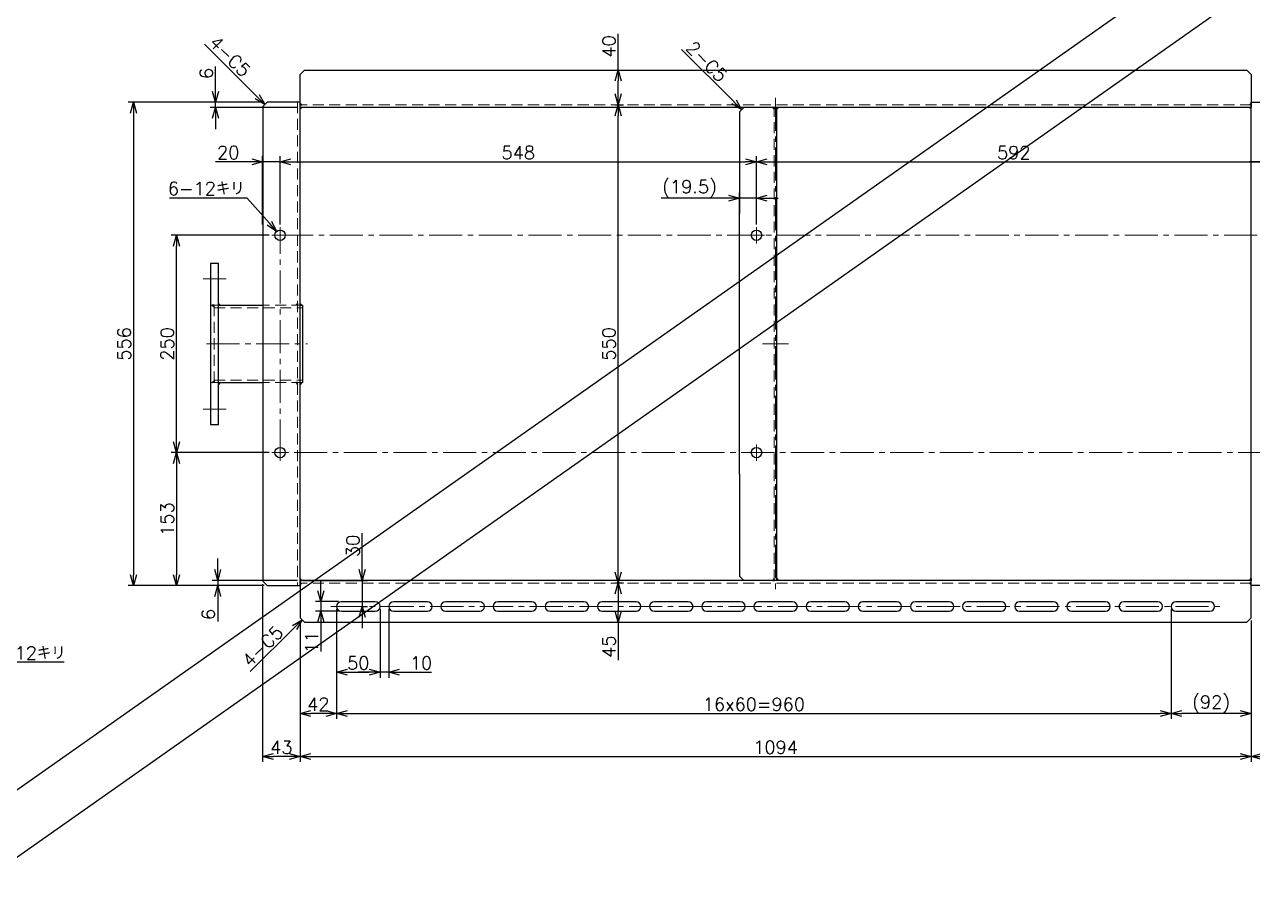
# Model space of a CAD drawing. Header units: millimetres. Extents: x 0 to 8669, y -24 to 3134.
# Drawn here: x 2199 to 3611, y 1444 to 2422 of the extents above; entities that cross this region are included whole.
import ezdxf
from ezdxf import colors
from ezdxf.entities.mleader import LeaderData, LeaderLine
from ezdxf.enums import TextEntityAlignment as Align
from ezdxf.math import Vec2, Vec3

# ---------------------------------------------------------------- set-up
doc = ezdxf.new("R2010")
doc.units = ezdxf.units.MM
doc.header["$LTSCALE"] = 2
doc.header["$PDMODE"] = 99
doc.header["$PDSIZE"] = 1
doc.linetypes.add('CENTER2', pattern=[28.575, 19.05, -3.175, 3.175, -3.175])
doc.linetypes.add('HIDDEN', pattern=[9.525, 6.35, -3.175])
for name, color, linetype, lineweight in [('04_HIDDEN', 2, 'HIDDEN', 13), ('05_CENTER', 4, 'CENTER2', 13), ('08_DIM', 3, 'Continuous', 13)]:
    doc.layers.add(name, color=color, linetype=linetype, lineweight=lineweight)
doc.styles.add('KSS_TXT', font='txt.shx', dxfattribs={"bigfont": 'extfont2.shx'})
doc.styles.get("Standard").update_dxf_attribs({"font": 'txt.shx', "bigfont": 'extfont2.shx'})
doc.dimstyles.new('KSS_DIM', dxfattribs={"dimscale": 5, "dimtxt": 3, "dimasz": 2.5, "dimexe": 1.25, "dimexo": 0.625, "dimtad": 1, "dimdsep": 46, "dimtxsty": 'KSS_TXT', "dimblk": 'OPEN30', "dimcen": 0, "dimazin": 2, "dimtfac": 0.75, "dimtmove": 0, "dimatfit": 3, "dimldrblk": 'OPEN30', "dimfxl": 1.25, "dimtolj": 1, "dimarcsym": 0})
doc.dimstyles.new('KSS_DIM$3', dxfattribs={"dimscale": 5, "dimtxt": 3, "dimasz": 2.5, "dimexe": 1.25, "dimexo": 0.625, "dimtad": 1, "dimtih": 1, "dimtoh": 1, "dimdsep": 46, "dimtxsty": 'KSS_TXT', "dimblk": 'OPEN30', "dimcen": 0, "dimazin": 2, "dimtfac": 0.75, "dimtofl": 0, "dimtmove": 0, "dimatfit": 3, "dimldrblk": 'OPEN30', "dimfxl": 1.25, "dimtolj": 1, "dimarcsym": 0})

# ---------------------------------------------------------------- blocks, each defined once
blk = doc.blocks.new('_Open30')
at = {"color": 0, "linetype": 'ByBlock', "lineweight": -2}
for p, q in [((-1, 0.27), (0, 0)), ((0, 0), (-1, -0.27)), ((0, 0), (-1, 0))]:
    blk.add_line(p, q, dxfattribs=at)
blk = doc.blocks.new('*D146')
at = {"layer": '08_DIM', "color": 0, "lineweight": -2, "transparency": 16777216}
for p, q in [((3040.8, 2192.1), (3040.8, 2270.5)), ((3053.3, 2264.2), (3620.3, 2264.2)), ((3632.8, 2192.1), (3632.8, 2270.5))]:
    blk.add_line(p, q, dxfattribs=at)
at = {"layer": 'Defpoints', "color": 0, "transparency": 16777216}
for p in [(3632.8, 2264.2), (3040.8, 2189), (3632.8, 2189)]:
    blk.add_point(p, dxfattribs=at)
at = {"layer": '08_DIM', "color": 0, "lineweight": -2, "transparency": 16777216, "xscale": 12.5, "yscale": 12.5, "zscale": 12.5, "rotation": 180}
blk.add_blockref('_Open30', (3040.8, 2264.2), dxfattribs=at)
at = {"layer": '08_DIM', "color": 0, "lineweight": -2, "transparency": 16777216, "xscale": 12.5, "yscale": 12.5, "zscale": 12.5}
blk.add_blockref('_Open30', (3632.8, 2264.2), dxfattribs=at)
at = {"layer": '08_DIM', "color": 0, "transparency": 16777216, "insert": (3336.8, 2274.8), "char_height": 15, "attachment_point": 5, "style": 'KSS_TXT'}
blk.add_mtext('\\A1;592', dxfattribs=at)
blk = doc.blocks.new('*D147')
at = {"layer": '08_DIM', "color": 0, "lineweight": -2, "transparency": 16777216}
for p, q in [((2492.8, 2192.1), (2492.8, 2270.5)), ((2505.3, 2264.2), (3028.3, 2264.2)), ((3040.8, 2192.1), (3040.8, 2270.5))]:
    blk.add_line(p, q, dxfattribs=at)
at = {"layer": 'Defpoints', "color": 0, "transparency": 16777216}
for p in [(3040.8, 2264.2), (2492.8, 2189), (3040.8, 2189)]:
    blk.add_point(p, dxfattribs=at)
at = {"layer": '08_DIM', "color": 0, "lineweight": -2, "transparency": 16777216, "xscale": 12.5, "yscale": 12.5, "zscale": 12.5, "rotation": 180}
blk.add_blockref('_Open30', (2492.8, 2264.2), dxfattribs=at)
at = {"layer": '08_DIM', "color": 0, "lineweight": -2, "transparency": 16777216, "xscale": 12.5, "yscale": 12.5, "zscale": 12.5}
blk.add_blockref('_Open30', (3040.8, 2264.2), dxfattribs=at)
at = {"layer": '08_DIM', "color": 0, "transparency": 16777216, "insert": (2766.8, 2274.8), "char_height": 15, "attachment_point": 5, "style": 'KSS_TXT'}
blk.add_mtext('\\A1;548', dxfattribs=at)
blk = doc.blocks.new('*D148')
at = {"layer": '08_DIM', "color": 0, "lineweight": -2, "transparency": 16777216}
for p, q in [((2480.4, 2179.7), (2367.4, 2179.7)), ((2373.6, 1942.2), (2373.6, 2167.2)), ((2480.4, 1929.7), (2367.4, 1929.7))]:
    blk.add_line(p, q, dxfattribs=at)
at = {"layer": 'Defpoints', "color": 0, "transparency": 16777216}
for p in [(2373.6, 2179.7), (2483.5, 2179.7), (2483.5, 1929.7)]:
    blk.add_point(p, dxfattribs=at)
at = {"layer": '08_DIM', "color": 0, "lineweight": -2, "transparency": 16777216, "xscale": 12.5, "yscale": 12.5, "zscale": 12.5}
for p, rotation in [((2373.6, 2179.7), 90), ((2373.6, 1929.7), 270)]:
    blk.add_blockref('_Open30', p, dxfattribs=dict(at, rotation=rotation))
at = {"layer": '08_DIM', "color": 0, "transparency": 16777216, "insert": (2363, 2054.7), "char_height": 15, "attachment_point": 5, "rotation": 90, "style": 'KSS_TXT'}
blk.add_mtext('\\A1;250', dxfattribs=at)
blk = doc.blocks.new('*D160')
at = {"layer": '08_DIM', "color": 0, "lineweight": -2, "transparency": 16777216}
for p, q in [((3008.8, 2222.4), (2931.2, 2222.4)), ((3021.3, 2192.1), (3021.3, 2228.6)), ((3040.8, 2222.4), (3021.3, 2222.4)), ((3040.8, 2192.1), (3040.8, 2228.6)), ((3053.3, 2222.4), (3065.8, 2222.4))]:
    blk.add_line(p, q, dxfattribs=at)
at = {"layer": 'Defpoints', "color": 0, "transparency": 16777216}
for p in [(3021.3, 2222.4), (3021.3, 2189), (3040.8, 2189)]:
    blk.add_point(p, dxfattribs=at)
at = {"layer": '08_DIM', "color": 0, "lineweight": -2, "transparency": 16777216, "xscale": 12.5, "yscale": 12.5, "zscale": 12.5}
blk.add_blockref('_Open30', (3021.3, 2222.4), dxfattribs=at)
at = {"layer": '08_DIM', "color": 0, "lineweight": -2, "transparency": 16777216, "xscale": 12.5, "yscale": 12.5, "zscale": 12.5, "rotation": 180}
blk.add_blockref('_Open30', (3040.8, 2222.4), dxfattribs=at)
at = {"layer": '08_DIM', "color": 0, "transparency": 16777216, "insert": (2963.8, 2233), "char_height": 15, "attachment_point": 5, "style": 'KSS_TXT'}
blk.add_mtext('\\A1;(19.5)', dxfattribs=at)
blk = doc.blocks.new('*D161')
at = {"layer": '08_DIM', "color": 0, "lineweight": -2, "transparency": 16777216}
for p, q in [((2460.3, 2264.2), (2418.5, 2264.2)), ((2472.8, 2192.1), (2472.8, 2270.5)), ((2492.8, 2264.2), (2472.8, 2264.2)), ((2492.8, 2192.1), (2492.8, 2270.5)), ((2505.3, 2264.2), (2517.8, 2264.2))]:
    blk.add_line(p, q, dxfattribs=at)
at = {"layer": 'Defpoints', "color": 0, "transparency": 16777216}
for p in [(2472.8, 2264.2), (2472.8, 2189), (2492.8, 2189)]:
    blk.add_point(p, dxfattribs=at)
at = {"layer": '08_DIM', "color": 0, "lineweight": -2, "transparency": 16777216, "xscale": 12.5, "yscale": 12.5, "zscale": 12.5}
blk.add_blockref('_Open30', (2472.8, 2264.2), dxfattribs=at)
at = {"layer": '08_DIM', "color": 0, "lineweight": -2, "transparency": 16777216, "xscale": 12.5, "yscale": 12.5, "zscale": 12.5, "rotation": 180}
blk.add_blockref('_Open30', (2492.8, 2264.2), dxfattribs=at)
at = {"layer": '08_DIM', "color": 0, "transparency": 16777216, "insert": (2433.2, 2274.8), "char_height": 15, "attachment_point": 5, "style": 'KSS_TXT'}
blk.add_mtext('\\A1;20', dxfattribs=at)
blk = doc.blocks.new('*D162')
at = {"layer": '08_DIM', "color": 0, "lineweight": -2, "transparency": 16777216}
for p, q in [((3620.3, 2264.2), (3607.8, 2264.2)), ((3632.8, 2192.1), (3632.8, 2270.5)), ((3632.8, 2264.2), (3652.8, 2264.2)), ((3652.8, 2192.1), (3652.8, 2270.5)), ((3665.3, 2264.2), (3725.3, 2264.2))]:
    blk.add_line(p, q, dxfattribs=at)
at = {"layer": 'Defpoints', "color": 0, "transparency": 16777216}
for p in [(3652.8, 2264.2), (3632.8, 2189), (3652.8, 2189)]:
    blk.add_point(p, dxfattribs=at)
at = {"layer": '08_DIM', "color": 0, "lineweight": -2, "transparency": 16777216, "xscale": 12.5, "yscale": 12.5, "zscale": 12.5}
blk.add_blockref('_Open30', (3632.8, 2264.2), dxfattribs=at)
at = {"layer": '08_DIM', "color": 0, "lineweight": -2, "transparency": 16777216, "xscale": 12.5, "yscale": 12.5, "zscale": 12.5, "rotation": 180}
blk.add_blockref('_Open30', (3652.8, 2264.2), dxfattribs=at)
at = {"layer": '08_DIM', "color": 0, "transparency": 16777216, "insert": (3701.6, 2274.8), "char_height": 15, "attachment_point": 5, "style": 'KSS_TXT'}
blk.add_mtext('\\A1;(20)', dxfattribs=at)
blk = doc.blocks.new('*D164')
at = {"layer": '08_DIM', "color": 0, "lineweight": -2, "transparency": 16777216}
for p, q in [((2365.5, 2222.7), (2454.5, 2222.7)), ((2454.5, 2222.7), (2480.6, 2193.4))]:
    blk.add_line(p, q, dxfattribs=at)
at = {"layer": 'Defpoints', "color": 0, "transparency": 16777216}
for p in [(2488.9, 2184.1), (2496.8, 2175.1)]:
    blk.add_point(p, dxfattribs=at)
at = {"layer": '08_DIM', "color": 0, "lineweight": -2, "transparency": 16777216, "xscale": 12.5, "yscale": 12.5, "zscale": 12.5, "rotation": 311.6634967978848}
blk.add_blockref('_Open30', (2488.9, 2184.1), dxfattribs=at)
at = {"layer": '08_DIM', "color": 0, "transparency": 16777216, "insert": (2407.9, 2233.4), "char_height": 15, "attachment_point": 5, "style": 'KSS_TXT'}
blk.add_mtext('\\A1;6-12キリ', dxfattribs=at)
blk = doc.blocks.new('*D167')
at = {"layer": '08_DIM', "color": 0, "lineweight": -2, "transparency": 16777216}
for p, q in [((2480.4, 1929.7), (2367.4, 1929.7)), ((2373.6, 1917.2), (2373.6, 1789.2)), ((2474.7, 1776.7), (2367.4, 1776.7))]:
    blk.add_line(p, q, dxfattribs=at)
at = {"layer": 'Defpoints', "color": 0, "transparency": 16777216}
for p in [(2483.5, 1929.7), (2373.6, 1776.7), (2477.8, 1776.7)]:
    blk.add_point(p, dxfattribs=at)
at = {"layer": '08_DIM', "color": 0, "lineweight": -2, "transparency": 16777216, "xscale": 12.5, "yscale": 12.5, "zscale": 12.5}
for p, rotation in [((2373.6, 1929.7), 90), ((2373.6, 1776.7), 270)]:
    blk.add_blockref('_Open30', p, dxfattribs=dict(at, rotation=rotation))
at = {"layer": '08_DIM', "color": 0, "transparency": 16777216, "insert": (2363, 1853.2), "char_height": 15, "attachment_point": 5, "rotation": 90, "style": 'KSS_TXT'}
blk.add_mtext('\\A1;153', dxfattribs=at)
blk = doc.blocks.new('*D173')
at = {"layer": '08_DIM', "color": 0, "lineweight": -2, "transparency": 16777216}
for p, q in [((2474.7, 2332.7), (2317.9, 2332.7)), ((2324.2, 2320.2), (2324.2, 1789.2)), ((2474.7, 1776.7), (2317.9, 1776.7))]:
    blk.add_line(p, q, dxfattribs=at)
at = {"layer": 'Defpoints', "color": 0, "transparency": 16777216}
for p in [(2477.8, 2332.7), (2324.2, 1776.7), (2477.8, 1776.7)]:
    blk.add_point(p, dxfattribs=at)
at = {"layer": '08_DIM', "color": 0, "lineweight": -2, "transparency": 16777216, "xscale": 12.5, "yscale": 12.5, "zscale": 12.5}
for p, rotation in [((2324.2, 2332.7), 90), ((2324.2, 1776.7), 270)]:
    blk.add_blockref('_Open30', p, dxfattribs=dict(at, rotation=rotation))
at = {"layer": '08_DIM', "color": 0, "transparency": 16777216, "insert": (2313.5, 2054.7), "char_height": 15, "attachment_point": 5, "rotation": 90, "style": 'KSS_TXT'}
blk.add_mtext('\\A1;556', dxfattribs=at)
blk = doc.blocks.new('*D174')
at = {"layer": '08_DIM', "color": 0, "lineweight": -2, "transparency": 16777216}
blk.add_line((2466.5, 2339), (2406, 2399.5), dxfattribs=at)
at = {"layer": 'Defpoints', "color": 0, "transparency": 16777216}
for p in [(2380, 2425.5), (2380, 2425.5), (2475.3, 2330.2)]:
    blk.add_point(p, dxfattribs=at)
at = {"layer": '08_DIM', "color": 0, "lineweight": -2, "transparency": 16777216, "xscale": 12.5, "yscale": 12.5, "zscale": 12.5, "rotation": 315}
blk.add_blockref('_Open30', (2475.3, 2330.2), dxfattribs=at)
at = {"layer": '08_DIM', "color": 0, "transparency": 16777216, "insert": (2435.2, 2385.4), "char_height": 15, "attachment_point": 5, "rotation": 315, "style": 'KSS_TXT'}
blk.add_mtext('\\A1;4-C5', dxfattribs=at)
blk = doc.blocks.new('*D177')
at = {"layer": '08_DIM', "color": 0, "lineweight": -2, "transparency": 16777216}
for p, q in [((2156.7, 1688.5), (2057.7, 1791.3)), ((2244.3, 1688.5), (2156.7, 1688.5))]:
    blk.add_line(p, q, dxfattribs=at)
at = {"layer": 'Defpoints', "color": 0, "transparency": 16777216}
for p in [(2040.7, 1809), (2049, 1800.3)]:
    blk.add_point(p, dxfattribs=at)
at = {"layer": '08_DIM', "color": 0, "lineweight": -2, "transparency": 16777216, "xscale": 12.5, "yscale": 12.5, "zscale": 12.5, "rotation": 133.904933046154}
blk.add_blockref('_Open30', (2049, 1800.3), dxfattribs=at)
at = {"layer": '08_DIM', "color": 0, "transparency": 16777216, "insert": (2202, 1699.1), "char_height": 15, "attachment_point": 5, "style": 'KSS_TXT'}
blk.add_mtext('\\A1;4-12キリ', dxfattribs=at)
blk = doc.blocks.new('*D191')
at = {"layer": '08_DIM', "color": 0, "lineweight": -2, "transparency": 16777216}
for p, q in [((2881.7, 2369.7), (2881.7, 2411.5)), ((2878.6, 2369.7), (2888, 2369.7)), ((2881.7, 2342.2), (2881.7, 2357.2)), ((2878.6, 2329.7), (2888, 2329.7))]:
    blk.add_line(p, q, dxfattribs=at)
at = {"layer": 'Defpoints', "color": 0, "transparency": 16777216}
for p in [(2875.5, 2369.7), (2881.7, 2369.7), (2875.5, 2329.7)]:
    blk.add_point(p, dxfattribs=at)
at = {"layer": '08_DIM', "color": 0, "lineweight": -2, "transparency": 16777216, "xscale": 12.5, "yscale": 12.5, "zscale": 12.5}
for p, rotation in [((2881.7, 2369.7), 90), ((2881.7, 2329.7), 270)]:
    blk.add_blockref('_Open30', p, dxfattribs=dict(at, rotation=rotation))
at = {"layer": '08_DIM', "color": 0, "transparency": 16777216, "insert": (2871.1, 2396.8), "char_height": 15, "attachment_point": 5, "rotation": 90, "style": 'KSS_TXT'}
blk.add_mtext('\\A1;40', dxfattribs=at)
blk = doc.blocks.new('*D192')
at = {"layer": '08_DIM', "color": 0, "lineweight": -2, "transparency": 16777216}
for p, q in [((2878.6, 1779.7), (2888, 1779.7)), ((2881.7, 1767.2), (2881.7, 1747.2)), ((2878.6, 1734.7), (2888, 1734.7)), ((2881.7, 1734.7), (2881.7, 1690.9))]:
    blk.add_line(p, q, dxfattribs=at)
at = {"layer": 'Defpoints', "color": 0, "transparency": 16777216}
for p in [(2875.5, 1779.7), (2875.5, 1734.7), (2881.7, 1734.7)]:
    blk.add_point(p, dxfattribs=at)
at = {"layer": '08_DIM', "color": 0, "lineweight": -2, "transparency": 16777216, "xscale": 12.5, "yscale": 12.5, "zscale": 12.5}
for p, rotation in [((2881.7, 1779.7), 90), ((2881.7, 1734.7), 270)]:
    blk.add_blockref('_Open30', p, dxfattribs=dict(at, rotation=rotation))
at = {"layer": '08_DIM', "color": 0, "transparency": 16777216, "insert": (2871.1, 1706.5), "char_height": 15, "attachment_point": 5, "rotation": 90, "style": 'KSS_TXT'}
blk.add_mtext('\\A1;45', dxfattribs=at)
blk = doc.blocks.new('*D193')
at = {"layer": '08_DIM', "color": 0, "lineweight": -2, "transparency": 16777216}
for p, q in [((2878.6, 2329.7), (2888, 2329.7)), ((2881.7, 1792.2), (2881.7, 2317.2)), ((2878.6, 1779.7), (2888, 1779.7))]:
    blk.add_line(p, q, dxfattribs=at)
at = {"layer": 'Defpoints', "color": 0, "transparency": 16777216}
for p in [(2875.5, 2329.7), (2881.7, 2329.7), (2875.5, 1779.7)]:
    blk.add_point(p, dxfattribs=at)
at = {"layer": '08_DIM', "color": 0, "lineweight": -2, "transparency": 16777216, "xscale": 12.5, "yscale": 12.5, "zscale": 12.5}
for p, rotation in [((2881.7, 2329.7), 90), ((2881.7, 1779.7), 270)]:
    blk.add_blockref('_Open30', p, dxfattribs=dict(at, rotation=rotation))
at = {"layer": '08_DIM', "color": 0, "transparency": 16777216, "insert": (2871.1, 2054.7), "char_height": 15, "attachment_point": 5, "rotation": 90, "style": 'KSS_TXT'}
blk.add_mtext('\\A1;550', dxfattribs=at)
blk = doc.blocks.new('*D198')
at = {"layer": '08_DIM', "color": 0, "lineweight": -2, "transparency": 16777216}
for p, q in [((2472.8, 1778.5), (2472.8, 1573.8)), ((2515.8, 1736.5), (2515.8, 1573.8)), ((2503.3, 1580.1), (2485.3, 1580.1))]:
    blk.add_line(p, q, dxfattribs=at)
at = {"layer": 'Defpoints', "color": 0, "transparency": 16777216}
for p in [(2472.8, 1781.7), (2515.8, 1739.7), (2472.8, 1580.1)]:
    blk.add_point(p, dxfattribs=at)
at = {"layer": '08_DIM', "color": 0, "lineweight": -2, "transparency": 16777216, "xscale": 12.5, "yscale": 12.5, "zscale": 12.5, "rotation": 180}
blk.add_blockref('_Open30', (2472.8, 1580.1), dxfattribs=at)
at = {"layer": '08_DIM', "color": 0, "lineweight": -2, "transparency": 16777216, "xscale": 12.5, "yscale": 12.5, "zscale": 12.5}
blk.add_blockref('_Open30', (2515.8, 1580.1), dxfattribs=at)
at = {"layer": '08_DIM', "color": 0, "transparency": 16777216, "insert": (2494.3, 1590.7), "char_height": 15, "attachment_point": 5, "style": 'KSS_TXT'}
blk.add_mtext('\\A1;43', dxfattribs=at)
blk = doc.blocks.new('*D199')
at = {"layer": '08_DIM', "color": 0, "lineweight": -2, "transparency": 16777216}
for p, q in [((2515.8, 1736.5), (2515.8, 1573.8)), ((3609.8, 1736.5), (3609.8, 1573.8)), ((2528.3, 1580.1), (3597.3, 1580.1))]:
    blk.add_line(p, q, dxfattribs=at)
at = {"layer": 'Defpoints', "color": 0, "transparency": 16777216}
for p in [(2515.8, 1739.7), (3609.8, 1739.7), (3609.8, 1580.1)]:
    blk.add_point(p, dxfattribs=at)
at = {"layer": '08_DIM', "color": 0, "lineweight": -2, "transparency": 16777216, "xscale": 12.5, "yscale": 12.5, "zscale": 12.5, "rotation": 180}
blk.add_blockref('_Open30', (2515.8, 1580.1), dxfattribs=at)
at = {"layer": '08_DIM', "color": 0, "lineweight": -2, "transparency": 16777216, "xscale": 12.5, "yscale": 12.5, "zscale": 12.5}
blk.add_blockref('_Open30', (3609.8, 1580.1), dxfattribs=at)
at = {"layer": '08_DIM', "color": 0, "transparency": 16777216, "insert": (3062.8, 1590.7), "char_height": 15, "attachment_point": 5, "style": 'KSS_TXT'}
blk.add_mtext('\\A1;1094', dxfattribs=at)
blk = doc.blocks.new('*D200')
at = {"layer": '08_DIM', "color": 0, "lineweight": -2, "transparency": 16777216}
for p, q in [((2557.8, 1749.5), (2557.8, 1623.4)), ((2515.8, 1736.5), (2515.8, 1623.4)), ((2545.3, 1629.6), (2528.3, 1629.6))]:
    blk.add_line(p, q, dxfattribs=at)
at = {"layer": 'Defpoints', "color": 0, "transparency": 16777216}
for p in [(2557.8, 1752.7), (2515.8, 1739.7), (2515.8, 1629.6)]:
    blk.add_point(p, dxfattribs=at)
at = {"layer": '08_DIM', "color": 0, "lineweight": -2, "transparency": 16777216, "xscale": 12.5, "yscale": 12.5, "zscale": 12.5, "rotation": 180}
blk.add_blockref('_Open30', (2515.8, 1629.6), dxfattribs=at)
at = {"layer": '08_DIM', "color": 0, "lineweight": -2, "transparency": 16777216, "xscale": 12.5, "yscale": 12.5, "zscale": 12.5}
blk.add_blockref('_Open30', (2557.8, 1629.6), dxfattribs=at)
at = {"layer": '08_DIM', "color": 0, "transparency": 16777216, "insert": (2536.8, 1640.2), "char_height": 15, "attachment_point": 5, "style": 'KSS_TXT'}
blk.add_mtext('\\A1;42', dxfattribs=at)
blk = doc.blocks.new('*D201')
at = {"layer": '08_DIM', "color": 0, "lineweight": -2, "transparency": 16777216}
for p, q in [((2557.8, 1749.5), (2557.8, 1670.7)), ((2607.8, 1749.5), (2607.8, 1670.7)), ((2570.3, 1677), (2595.3, 1677))]:
    blk.add_line(p, q, dxfattribs=at)
at = {"layer": 'Defpoints', "color": 0, "transparency": 16777216}
for p in [(2557.8, 1752.7), (2607.8, 1752.7), (2607.8, 1677)]:
    blk.add_point(p, dxfattribs=at)
at = {"layer": '08_DIM', "color": 0, "lineweight": -2, "transparency": 16777216, "xscale": 12.5, "yscale": 12.5, "zscale": 12.5, "rotation": 180}
blk.add_blockref('_Open30', (2557.8, 1677), dxfattribs=at)
at = {"layer": '08_DIM', "color": 0, "lineweight": -2, "transparency": 16777216, "xscale": 12.5, "yscale": 12.5, "zscale": 12.5}
blk.add_blockref('_Open30', (2607.8, 1677), dxfattribs=at)
at = {"layer": '08_DIM', "color": 0, "transparency": 16777216, "insert": (2582.8, 1687.6), "char_height": 15, "attachment_point": 5, "style": 'KSS_TXT'}
blk.add_mtext('\\A1;50', dxfattribs=at)
blk = doc.blocks.new('*D202')
at = {"layer": '08_DIM', "color": 0, "lineweight": -2, "transparency": 16777216}
for p, q in [((2607.8, 1749.5), (2607.8, 1670.7)), ((2617.8, 1749.5), (2617.8, 1670.7)), ((2595.3, 1677), (2582.8, 1677)), ((2617.8, 1677), (2607.8, 1677)), ((2617.8, 1677), (2667.2, 1677)), ((2630.3, 1677), (2642.8, 1677))]:
    blk.add_line(p, q, dxfattribs=at)
at = {"layer": 'Defpoints', "color": 0, "transparency": 16777216}
for p in [(2607.8, 1752.7), (2617.8, 1752.7), (2607.8, 1677)]:
    blk.add_point(p, dxfattribs=at)
at = {"layer": '08_DIM', "color": 0, "lineweight": -2, "transparency": 16777216, "xscale": 12.5, "yscale": 12.5, "zscale": 12.5}
blk.add_blockref('_Open30', (2607.8, 1677), dxfattribs=at)
at = {"layer": '08_DIM', "color": 0, "lineweight": -2, "transparency": 16777216, "xscale": 12.5, "yscale": 12.5, "zscale": 12.5, "rotation": 180}
blk.add_blockref('_Open30', (2617.8, 1677), dxfattribs=at)
at = {"layer": '08_DIM', "color": 0, "transparency": 16777216, "insert": (2655, 1687.6), "char_height": 15, "attachment_point": 5, "style": 'KSS_TXT'}
blk.add_mtext('\\A1;10', dxfattribs=at)
blk = doc.blocks.new('*D203')
at = {"layer": '08_DIM', "color": 0, "lineweight": -2, "transparency": 16777216}
for p, q in [((2539.7, 1770.7), (2539.7, 1783.2)), ((2560.2, 1758.2), (2533.5, 1758.2)), ((2539.7, 1758.2), (2539.7, 1747.2)), ((2560.2, 1747.2), (2533.5, 1747.2)), ((2539.7, 1734.7), (2539.7, 1700.9))]:
    blk.add_line(p, q, dxfattribs=at)
at = {"layer": 'Defpoints', "color": 0, "transparency": 16777216}
for p in [(2563.3, 1758.2), (2539.7, 1747.2), (2563.3, 1747.2)]:
    blk.add_point(p, dxfattribs=at)
at = {"layer": '08_DIM', "color": 0, "lineweight": -2, "transparency": 16777216, "xscale": 12.5, "yscale": 12.5, "zscale": 12.5}
for p, rotation in [((2539.7, 1758.2), 270), ((2539.7, 1747.2), 90)]:
    blk.add_blockref('_Open30', p, dxfattribs=dict(at, rotation=rotation))
at = {"layer": '08_DIM', "color": 0, "transparency": 16777216, "insert": (2529.1, 1711.5), "char_height": 15, "attachment_point": 5, "rotation": 90, "style": 'KSS_TXT'}
blk.add_mtext('\\A1;11', dxfattribs=at)
blk = doc.blocks.new('*D204')
at = {"layer": '08_DIM', "color": 0, "lineweight": -2, "transparency": 16777216}
for p, q in [((2587.2, 1782.7), (2587.2, 1837)), ((2587.2, 1795.2), (2587.2, 1807.7)), ((2519, 1782.7), (2593.4, 1782.7)), ((2587.2, 1782.7), (2587.2, 1752.7)), ((2588.3, 1752.7), (2593.4, 1752.7)), ((2587.2, 1740.2), (2587.2, 1727.7))]:
    blk.add_line(p, q, dxfattribs=at)
at = {"layer": 'Defpoints', "color": 0, "transparency": 16777216}
for p in [(2515.8, 1782.7), (2585.2, 1752.7), (2587.2, 1752.7)]:
    blk.add_point(p, dxfattribs=at)
at = {"layer": '08_DIM', "color": 0, "lineweight": -2, "transparency": 16777216, "xscale": 12.5, "yscale": 12.5, "zscale": 12.5}
for p, rotation in [((2587.2, 1782.7), 270), ((2587.2, 1752.7), 90)]:
    blk.add_blockref('_Open30', p, dxfattribs=dict(at, rotation=rotation))
at = {"layer": '08_DIM', "color": 0, "transparency": 16777216, "insert": (2576.6, 1822.3), "char_height": 15, "attachment_point": 5, "rotation": 90, "style": 'KSS_TXT'}
blk.add_mtext('\\A1;30', dxfattribs=at)
blk = doc.blocks.new('*D205')
at = {"layer": '08_DIM', "color": 0, "lineweight": -2, "transparency": 16777216}
for p, q in [((2557.8, 1749.5), (2557.8, 1623.4)), ((3517.8, 1749.5), (3517.8, 1623.4)), ((2570.3, 1629.6), (3505.3, 1629.6))]:
    blk.add_line(p, q, dxfattribs=at)
at = {"layer": 'Defpoints', "color": 0, "transparency": 16777216}
for p in [(2557.8, 1752.7), (3517.8, 1752.7), (3517.8, 1629.6)]:
    blk.add_point(p, dxfattribs=at)
at = {"layer": '08_DIM', "color": 0, "lineweight": -2, "transparency": 16777216, "xscale": 12.5, "yscale": 12.5, "zscale": 12.5, "rotation": 180}
blk.add_blockref('_Open30', (2557.8, 1629.6), dxfattribs=at)
at = {"layer": '08_DIM', "color": 0, "lineweight": -2, "transparency": 16777216, "xscale": 12.5, "yscale": 12.5, "zscale": 12.5}
blk.add_blockref('_Open30', (3517.8, 1629.6), dxfattribs=at)
at = {"layer": '08_DIM', "color": 0, "transparency": 16777216, "insert": (3037.8, 1640.2), "char_height": 15, "attachment_point": 5, "style": 'KSS_TXT'}
blk.add_mtext('\\A1;16x60=960', dxfattribs=at)
blk = doc.blocks.new('*D206')
at = {"layer": '08_DIM', "color": 0, "lineweight": -2, "transparency": 16777216}
for p, q in [((3652.8, 1778.5), (3652.8, 1573.8)), ((3609.8, 1736.5), (3609.8, 1573.8)), ((3622.3, 1580.1), (3640.3, 1580.1)), ((3652.8, 1580.1), (3715.3, 1580.1))]:
    blk.add_line(p, q, dxfattribs=at)
at = {"layer": 'Defpoints', "color": 0, "transparency": 16777216}
for p in [(3652.8, 1781.7), (3609.8, 1739.7), (3652.8, 1580.1)]:
    blk.add_point(p, dxfattribs=at)
at = {"layer": '08_DIM', "color": 0, "lineweight": -2, "transparency": 16777216, "xscale": 12.5, "yscale": 12.5, "zscale": 12.5, "rotation": 180}
blk.add_blockref('_Open30', (3609.8, 1580.1), dxfattribs=at)
at = {"layer": '08_DIM', "color": 0, "lineweight": -2, "transparency": 16777216, "xscale": 12.5, "yscale": 12.5, "zscale": 12.5}
blk.add_blockref('_Open30', (3652.8, 1580.1), dxfattribs=at)
at = {"layer": '08_DIM', "color": 0, "transparency": 16777216, "insert": (3690.3, 1590.7), "char_height": 15, "attachment_point": 5, "style": 'KSS_TXT'}
blk.add_mtext('\\A1;(43)', dxfattribs=at)
blk = doc.blocks.new('*D207')
at = {"layer": '08_DIM', "color": 0, "lineweight": -2, "transparency": 16777216}
for p, q in [((3517.8, 1749.5), (3517.8, 1623.4)), ((3609.8, 1736.5), (3609.8, 1623.4)), ((3597.3, 1629.6), (3530.3, 1629.6))]:
    blk.add_line(p, q, dxfattribs=at)
at = {"layer": 'Defpoints', "color": 0, "transparency": 16777216}
for p in [(3517.8, 1752.7), (3609.8, 1739.7), (3517.8, 1629.6)]:
    blk.add_point(p, dxfattribs=at)
at = {"layer": '08_DIM', "color": 0, "lineweight": -2, "transparency": 16777216, "xscale": 12.5, "yscale": 12.5, "zscale": 12.5, "rotation": 180}
blk.add_blockref('_Open30', (3517.8, 1629.6), dxfattribs=at)
at = {"layer": '08_DIM', "color": 0, "lineweight": -2, "transparency": 16777216, "xscale": 12.5, "yscale": 12.5, "zscale": 12.5}
blk.add_blockref('_Open30', (3609.8, 1629.6), dxfattribs=at)
at = {"layer": '08_DIM', "color": 0, "transparency": 16777216, "insert": (3563.8, 1640.2), "char_height": 15, "attachment_point": 5, "style": 'KSS_TXT'}
blk.add_mtext('\\A1;(92)', dxfattribs=at)
blk = doc.blocks.new('*D208')
at = {"layer": '08_DIM', "color": 0, "lineweight": -2, "transparency": 16777216}
blk.add_line((2509.4, 1728.4), (2458.6, 1677.7), dxfattribs=at)
at = {"layer": 'Defpoints', "color": 0, "transparency": 16777216}
for p in [(2518.3, 1737.2), (2412.7, 1631.8), (2412.8, 1631.6)]:
    blk.add_point(p, dxfattribs=at)
at = {"layer": '08_DIM', "color": 0, "lineweight": -2, "transparency": 16777216, "xscale": 12.5, "yscale": 12.5, "zscale": 12.5, "rotation": 45.00000000000031}
blk.add_blockref('_Open30', (2518.2, 1737.3), dxfattribs=at)
at = {"layer": '08_DIM', "color": 0, "transparency": 16777216, "insert": (2472.8, 1706.9), "char_height": 15, "attachment_point": 5, "rotation": 45, "style": 'KSS_TXT'}
blk.add_mtext('\\A1;4-C5', dxfattribs=at)
blk = doc.blocks.new('*D229')
at = {"layer": '08_DIM', "color": 0, "lineweight": -2, "transparency": 16777216}
blk.add_line((3015, 2333), (2954.5, 2393.5), dxfattribs=at)
at = {"layer": 'Defpoints', "color": 0, "transparency": 16777216}
for p in [(2928.5, 2419.5), (2928.5, 2419.5), (3023.8, 2324.2)]:
    blk.add_point(p, dxfattribs=at)
at = {"layer": '08_DIM', "color": 0, "lineweight": -2, "transparency": 16777216, "xscale": 12.5, "yscale": 12.5, "zscale": 12.5, "rotation": 315}
blk.add_blockref('_Open30', (3023.8, 2324.2), dxfattribs=at)
at = {"layer": '08_DIM', "color": 0, "transparency": 16777216, "insert": (2983.7, 2379.4), "char_height": 15, "attachment_point": 5, "rotation": 315, "style": 'KSS_TXT'}
blk.add_mtext('\\A1;2-C5', dxfattribs=at)
blk = doc.blocks.new('*D234')
at = {"layer": '08_DIM', "color": 0, "lineweight": -2, "transparency": 16777216}
for p, q in [((2421.1, 1795.2), (2421.1, 1807.7)), ((2512.7, 1782.7), (2414.8, 1782.7)), ((2421.1, 1782.7), (2421.1, 1776.7)), ((2474.7, 1776.7), (2414.8, 1776.7)), ((2421.1, 1764.2), (2421.1, 1735.4))]:
    blk.add_line(p, q, dxfattribs=at)
at = {"layer": 'Defpoints', "color": 0, "transparency": 16777216}
for p in [(2515.8, 1782.7), (2421.1, 1776.7), (2477.8, 1776.7)]:
    blk.add_point(p, dxfattribs=at)
at = {"layer": '08_DIM', "color": 0, "lineweight": -2, "transparency": 16777216, "xscale": 12.5, "yscale": 12.5, "zscale": 12.5}
for p, rotation in [((2421.1, 1782.7), 270), ((2421.1, 1776.7), 90)]:
    blk.add_blockref('_Open30', p, dxfattribs=dict(at, rotation=rotation))
at = {"layer": '08_DIM', "color": 0, "transparency": 16777216, "insert": (2410.4, 1743.5), "char_height": 15, "attachment_point": 5, "rotation": 90, "style": 'KSS_TXT'}
blk.add_mtext('\\A1;6', dxfattribs=at)
blk = doc.blocks.new('*D235')
at = {"layer": '08_DIM', "color": 0, "lineweight": -2, "transparency": 16777216}
for p, q in [((2418.6, 2345.2), (2418.6, 2373.9)), ((2474.7, 2332.7), (2412.4, 2332.7)), ((2418.6, 2326.7), (2418.6, 2332.7)), ((2512.7, 2326.7), (2412.4, 2326.7)), ((2418.6, 2314.2), (2418.6, 2301.7))]:
    blk.add_line(p, q, dxfattribs=at)
at = {"layer": 'Defpoints', "color": 0, "transparency": 16777216}
for p in [(2418.6, 2332.7), (2477.8, 2332.7), (2515.8, 2326.7)]:
    blk.add_point(p, dxfattribs=at)
at = {"layer": '08_DIM', "color": 0, "lineweight": -2, "transparency": 16777216, "xscale": 12.5, "yscale": 12.5, "zscale": 12.5}
for p, rotation in [((2418.6, 2332.7), 270), ((2418.6, 2326.7), 90)]:
    blk.add_blockref('_Open30', p, dxfattribs=dict(at, rotation=rotation))
at = {"layer": '08_DIM', "color": 0, "transparency": 16777216, "insert": (2408, 2365.8), "char_height": 15, "attachment_point": 5, "rotation": 90, "style": 'KSS_TXT'}
blk.add_mtext('\\A1;6', dxfattribs=at)
blk = doc.blocks.new('AM_BALLOON1')
at = {"transparency": 16777216}
blk.add_circle((0, 0), 5, dxfattribs=at)
blk.add_attdef('B_NUMBER', text='', height=3, dxfattribs=at).set_placement((0, 0), align=Align.MIDDLE_CENTER)
blk = doc.blocks.new('_OPEN')
at = {"color": 0, "linetype": 'ByBlock'}
for p, q in [((-1, 0.17), (0, 0)), ((0, 0), (-1, -0.17)), ((0, 0), (-1, 0))]:
    blk.add_line(p, q, dxfattribs=at)

msp = doc.modelspace()

# ---------------------------------------------------------------- linework, layer by layer
at = {"color": 1}
for p, q in [((4141.004, 2914.599), (0, 0)), ((4130.371, 2829.589), (110.148, 0))]:
    msp.add_line(p, q, dxfattribs=at)
at = {"color": 0}
for p, q in [((2520.848, 2369.655), (2515.848, 2364.655)), ((2515.848, 2326.655), (2515.848, 2364.655)), ((2520.848, 2369.655), (3604.848, 2369.655)), ((3604.848, 2369.655), (3609.848, 2364.655)), ((3609.848, 2364.655), (3609.848, 2326.655)), ((3609.848, 2326.655), (2515.848, 2326.655)), ((3021.348, 2321.655), (3026.348, 2326.655)), ((3021.348, 2321.655), (3021.348, 2204.655)), ((3064.348, 2204.655), (3064.348, 2326.655)), ((2421.848, 2099.205), (2472.848, 2099.205)), ((2518.848, 2010.105), (2518.848, 2099.205)), ((2421.848, 2010.105), (2472.848, 2010.105)), ((3021.348, 1904.655), (3021.348, 1787.655)), ((3064.348, 1782.655), (3064.348, 1904.655)), ((2515.848, 1782.655), (2515.848, 1739.655)), ((3609.848, 1782.655), (2515.848, 1782.655)), ((3021.348, 1787.655), (3026.348, 1782.655)), ((3609.848, 1739.655), (3609.848, 1782.655)), ((2602.348, 1758.155), (2563.348, 1758.155)), ((2662.348, 1758.155), (2623.348, 1758.155)), ((2722.348, 1758.155), (2683.348, 1758.155)), ((2782.348, 1758.155), (2743.348, 1758.155)), ((2842.348, 1758.155), (2803.348, 1758.155)), ((2902.348, 1758.155), (2863.348, 1758.155)), ((2962.348, 1758.155), (2923.348, 1758.155)), ((3022.348, 1758.155), (2983.348, 1758.155)), ((3082.348, 1758.155), (3043.348, 1758.155)), ((3142.348, 1758.155), (3103.348, 1758.155)), ((3202.348, 1758.155), (3163.348, 1758.155)), ((3262.348, 1758.155), (3223.348, 1758.155)), ((3322.348, 1758.155), (3283.348, 1758.155)), ((3382.348, 1758.155), (3343.348, 1758.155)), ((3442.348, 1758.155), (3403.348, 1758.155)), ((3502.348, 1758.155), (3463.348, 1758.155)), ((3562.348, 1758.155), (3523.348, 1758.155)), ((2520.848, 1734.655), (2515.848, 1739.655)), ((2563.348, 1747.155), (2602.348, 1747.155)), ((2623.348, 1747.155), (2662.348, 1747.155)), ((2683.348, 1747.155), (2722.348, 1747.155)), ((2743.348, 1747.155), (2782.348, 1747.155)), ((2803.348, 1747.155), (2842.348, 1747.155)), ((2863.348, 1747.155), (2902.348, 1747.155)), ((2923.348, 1747.155), (2962.348, 1747.155)), ((2983.348, 1747.155), (3022.348, 1747.155)), ((3043.348, 1747.155), (3082.348, 1747.155)), ((3103.348, 1747.155), (3142.348, 1747.155)), ((3163.348, 1747.155), (3202.348, 1747.155)), ((3223.348, 1747.155), (3262.348, 1747.155)), ((3283.348, 1747.155), (3322.348, 1747.155)), ((3343.348, 1747.155), (3382.348, 1747.155)), ((3403.348, 1747.155), (3442.348, 1747.155)), ((3463.348, 1747.155), (3502.348, 1747.155)), ((3523.348, 1747.155), (3562.348, 1747.155)), ((3604.848, 1734.655), (3609.848, 1739.655)), ((2520.848, 1734.655), (3604.848, 1734.655))]:
    msp.add_line(p, q, dxfattribs=at)
for points in [[(2515.848, 2204.655), (2515.848, 2332.655), (2477.848, 2332.655), (2472.848, 2327.655), (2472.848, 1781.655), (2477.848, 1776.655), (2515.848, 1776.655), (2515.848, 1904.655)], [(3609.848, 2204.655), (3609.848, 2332.655), (3647.848, 2332.655), (3652.848, 2327.655), (3652.848, 1781.655), (3647.848, 1776.655), (3609.848, 1776.655), (3609.848, 1904.655)], [(2515.848, 1904.655), (2515.848, 2204.655)], [(3021.348, 1904.655), (3021.348, 2204.655)], [(3064.348, 1904.655), (3064.348, 2204.655)], [(3609.848, 1904.655), (3609.848, 2204.655)]]:
    msp.add_lwpolyline(points, dxfattribs=at)
at = {"color": 3}
for points in [[(2515.848, 2329.655), (2517.848, 2329.655), (2517.848, 2329.655), (2515.848, 2331.655)], [(3609.848, 2329.655), (3607.848, 2329.655), (3607.848, 2329.655), (3609.848, 2331.655)], [(2515.848, 2326.655), (2517.848, 2326.655), (2517.848, 2326.655), (2515.848, 2324.655)], [(3061.348, 2326.655), (3061.348, 2324.655), (3061.348, 2324.655), (3059.348, 2326.655)], [(3064.348, 2326.655), (3064.348, 2324.655), (3064.348, 2324.655), (3066.348, 2326.655)], [(3609.848, 2326.655), (3607.848, 2326.655), (3607.848, 2326.655), (3609.848, 2324.655)], [(2416.848, 2099.205), (2414.848, 2099.205), (2414.848, 2099.205), (2416.848, 2097.205)], [(2421.848, 2099.205), (2423.848, 2099.205), (2423.848, 2099.205), (2421.848, 2101.205)], [(2512.848, 2099.205), (2510.848, 2099.205), (2510.848, 2099.205), (2512.848, 2101.205)], [(2515.848, 2099.205), (2517.848, 2099.205), (2517.848, 2099.205), (2515.848, 2101.205)], [(2416.848, 2010.105), (2414.848, 2010.105), (2414.848, 2010.105), (2416.848, 2012.105)], [(2421.848, 2010.105), (2423.848, 2010.105), (2423.848, 2010.105), (2421.848, 2008.105)], [(2512.848, 2010.105), (2510.848, 2010.105), (2510.848, 2010.105), (2512.848, 2008.105)], [(2515.848, 2010.105), (2517.848, 2010.105), (2517.848, 2010.105), (2515.848, 2008.105)], [(2515.848, 1782.655), (2517.848, 1782.655), (2517.848, 1782.655), (2515.848, 1784.655)], [(3061.348, 1782.655), (3061.348, 1784.655), (3061.348, 1784.655), (3059.348, 1782.655)], [(3064.348, 1782.655), (3064.348, 1784.655), (3064.348, 1784.655), (3066.348, 1782.655)], [(3609.848, 1782.655), (3607.848, 1782.655), (3607.848, 1782.655), (3609.848, 1784.655)], [(2515.848, 1779.655), (2517.848, 1779.655), (2517.848, 1779.655), (2515.848, 1777.655)], [(3609.848, 1779.655), (3607.848, 1779.655), (3607.848, 1779.655), (3609.848, 1777.655)]]:
    msp.add_lwpolyline(points, close=True, dxfattribs=at)
at = {"color": 0}
msp.add_lwpolyline([(2421.848, 2147.155), (2412.848, 2147.155), (2412.848, 1962.155), (2421.848, 1962.155)], close=True, dxfattribs=at)
for centre in [(2492.848, 2179.655), (3040.848, 2179.655), (2492.848, 1929.655), (3040.848, 1929.655)]:
    msp.add_circle(centre, 6, dxfattribs=at)
for centre, start, end in [((2563.348, 1752.655), 90, 270), ((2602.348, 1752.655), 270, 90), ((2623.348, 1752.655), 90, 270), ((2662.348, 1752.655), 270, 90), ((2683.348, 1752.655), 90, 270), ((2722.348, 1752.655), 270, 90), ((2743.348, 1752.655), 90, 270), ((2782.348, 1752.655), 270, 90), ((2803.348, 1752.655), 90, 270), ((2842.348, 1752.655), 270, 90), ((2863.348, 1752.655), 90, 270), ((2902.348, 1752.655), 270, 90), ((2923.348, 1752.655), 90, 270), ((2962.348, 1752.655), 270, 90), ((2983.348, 1752.655), 90, 270), ((3022.348, 1752.655), 270, 90), ((3043.348, 1752.655), 90, 270), ((3082.348, 1752.655), 270, 90), ((3103.348, 1752.655), 90, 270), ((3142.348, 1752.655), 270, 90), ((3163.348, 1752.655), 90, 270), ((3202.348, 1752.655), 270, 90), ((3223.348, 1752.655), 90, 270), ((3262.348, 1752.655), 270, 90), ((3283.348, 1752.655), 90, 270), ((3322.348, 1752.655), 270, 90), ((3343.348, 1752.655), 90, 270), ((3382.348, 1752.655), 270, 90), ((3403.348, 1752.655), 90, 270), ((3442.348, 1752.655), 270, 90), ((3463.348, 1752.655), 90, 270), ((3502.348, 1752.655), 270, 90), ((3523.348, 1752.655), 90, 270), ((3562.348, 1752.655), 270, 90)]:
    msp.add_arc(centre, 5.5, start, end, dxfattribs=at)
at = {"layer": '04_HIDDEN'}
for p, q in [((2512.848, 2332.655), (2512.848, 1776.655)), ((3609.848, 2329.655), (2515.848, 2329.655)), ((3064.348, 2114.655), (3061.348, 2114.655)), ((2421.848, 2099.205), (2412.848, 2099.205)), ((2416.848, 2099.205), (2416.848, 2010.105)), ((2416.848, 2096.205), (2518.848, 2096.205)), ((2518.848, 2099.205), (2472.848, 2099.205)), ((2421.848, 2010.105), (2412.848, 2010.105)), ((2416.848, 2013.105), (2518.848, 2013.105)), ((2518.848, 2010.105), (2472.848, 2010.105)), ((3064.348, 1994.655), (3061.348, 1994.655)), ((3609.848, 1779.655), (2515.848, 1779.655))]:
    msp.add_line(p, q, dxfattribs=at)
for points in [[(3061.348, 1782.655), (3061.348, 2326.655)], [(3609.848, 1904.655), (3609.848, 2204.655)]]:
    msp.add_lwpolyline(points, dxfattribs=at)
at = {"layer": '05_CENTER'}
for p, q in [((3062.83, 2337.781), (3062.83, 1771.528)), ((2502.189, 2179.655), (2483.507, 2179.655)), ((2492.848, 2188.996), (2492.848, 2170.314)), ((3031.507, 2179.655), (3050.189, 2179.655)), ((3040.848, 2188.996), (3040.848, 2170.314)), ((2430.956, 2129.655), (2404.425, 2129.655)), ((2408.223, 2054.655), (2524.205, 2054.655)), ((3077.864, 2054.655), (3047.797, 2054.655)), ((2430.956, 1979.655), (2404.425, 1979.655)), ((2492.848, 1938.996), (2492.848, 1920.314)), ((3040.848, 1938.996), (3040.848, 1920.314)), ((2502.189, 1929.655), (2483.507, 1929.655)), ((3031.507, 1929.655), (3050.189, 1929.655)), ((2551.333, 1752.655), (3574.363, 1752.655))]:
    msp.add_line(p, q, dxfattribs=at)
msp.add_lwpolyline([(2492.848, 2179.618), (3632.892, 2179.618), (3632.892, 1929.618), (2492.848, 1929.618)], close=True, dxfattribs=at)

# ---------------------------------------------------------------- dimensions: what is measured, and where the dimension line sits
at = {"layer": '08_DIM'}
for p1, p2, text, override, picture, middle in [((2475.348, 2330.155), (2379.979, 2425.524), '4-C5', {"dimtxsty": 'KSS_TXT', "dimse1": 1, "dimse2": 1, "dimsd2": 1, "dimtfill": 0, "dimtfillclr": 0, "dimarcsym": 1}, '*D174', (2435.184, 2385.359)), ((3023.848, 2324.155), (2928.479, 2419.524), '2-C5', {"dimse1": 1, "dimse2": 1, "dimsd2": 1, "dimarcsym": 1}, '*D229', (2983.684, 2379.359))]:
    dim = msp.add_aligned_dim(p1=p1, p2=p2, distance=0, text=text, dimstyle='KSS_DIM', override=override, dxfattribs=at)
    dim.commit()
    dim.dimension.update_dxf_attribs({"geometry": picture, "text_midpoint": middle})
for base, p1, p2, angle, picture, middle in [((2881.725, 2369.655), (2875.475, 2329.655), (2875.475, 2369.655), 90, '*D191', (2881.725, 2396.842)), ((2881.711, 1734.655), (2875.475, 1779.655), (2875.475, 1734.655), 270, '*D192', (2881.711, 1706.53))]:
    dim = msp.add_linear_dim(base=base, p1=p1, p2=p2, angle=angle, dimstyle='KSS_DIM', override={"dimarcsym": 1}, dxfattribs=at)
    dim.commit()
    dim.dimension.update_dxf_attribs({"geometry": picture, "text_midpoint": middle, "dimtype": 160})
for base, p1, p2, picture, middle in [((2418.641, 2332.655), (2515.848, 2326.655), (2477.848, 2332.655), '*D235', (2408.016, 2365.78)), ((2421.053, 1776.655), (2515.848, 1782.655), (2477.848, 1776.655), '*D234', (2410.428, 1743.53)), ((2539.749, 1747.155), (2563.348, 1758.155), (2563.348, 1747.155), '*D203', (2529.124, 1711.53))]:
    dim = msp.add_linear_dim(base=base, p1=p1, p2=p2, angle=90, dimstyle='KSS_DIM', dxfattribs=at)
    dim.commit()
    dim.dimension.update_dxf_attribs({"geometry": picture, "text_midpoint": middle})
for base, p1, p2, angle, picture, middle in [((2324.182, 1776.655), (2477.848, 2332.655), (2477.848, 1776.655), 90, '*D173', (2313.537, 2054.655)), ((2881.725, 2329.655), (2875.475, 1779.655), (2875.475, 2329.655), 270, '*D193', (2871.079, 2054.655)), ((2373.634, 2179.655), (2483.507, 1929.655), (2483.507, 2179.655), 90, '*D148', (2362.998, 2054.655)), ((2373.634, 1776.655), (2483.507, 1929.655), (2477.848, 1776.655), 90, '*D167', (2362.998, 1853.155))]:
    dim = msp.add_linear_dim(base=base, p1=p1, p2=p2, angle=angle, dimstyle='KSS_DIM', override={"dimarcsym": 1}, dxfattribs=at)
    dim.commit()
    dim.dimension.update_dxf_attribs({"geometry": picture, "text_midpoint": middle})
dim = msp.add_linear_dim(base=(2472.848, 2264.209), p1=(2492.848, 2188.959), p2=(2472.848, 2188.959), dimstyle='KSS_DIM', dxfattribs=at)
dim.commit()
dim.dimension.update_dxf_attribs({"geometry": '*D161', "text_midpoint": (2433.161, 2274.834)})
for base, p1, p2, picture, middle in [((3040.848, 2264.209), (2492.848, 2188.959), (3040.848, 2188.996), '*D147', (2766.848, 2274.844)), ((3632.848, 2264.209), (3040.848, 2188.996), (3632.848, 2188.996), '*D146', (3336.848, 2274.844)), ((2472.848, 1580.097), (2515.848, 1739.655), (2472.848, 1781.655), '*D198', (2494.348, 1590.722)), ((2515.848, 1629.624), (2557.848, 1752.655), (2515.848, 1739.655), '*D200', (2536.848, 1640.249)), ((2607.848, 1676.957), (2557.848, 1752.655), (2607.848, 1752.655), '*D201', (2582.848, 1687.592)), ((3609.848, 1580.097), (2515.848, 1739.655), (3609.848, 1739.655), '*D199', (3062.848, 1590.722))]:
    dim = msp.add_linear_dim(base=base, p1=p1, p2=p2, dimstyle='KSS_DIM', override={"dimarcsym": 1}, dxfattribs=at)
    dim.commit()
    dim.dimension.update_dxf_attribs({"geometry": picture, "text_midpoint": middle})
for base, p1, p2, picture, middle in [((3652.848, 2264.209), (3632.848, 2188.996), (3652.848, 2188.959), '*D162', (3701.598, 2274.834)), ((3021.348, 2222.372), (3040.848, 2188.996), (3021.348, 2188.959), '*D160', (2963.793, 2233.008))]:
    dim = msp.add_linear_dim(base=base, p1=p1, p2=p2, text='(<>)', dimstyle='KSS_DIM', dxfattribs=at)
    dim.commit()
    dim.dimension.update_dxf_attribs({"geometry": picture, "text_midpoint": middle})
for p1, p2, text, picture, middle in [((2496.837, 2175.135), (2488.86, 2184.1), '6-<>キリ', '*D164', (2407.852, 2222.74)), ((2040.698, 1808.978), (2049.02, 1800.332), '4-<>キリ', '*D177', (2202.047, 1688.484))]:
    dim = msp.add_diameter_dim_2p(p1=p1, p2=p2, text=text, dimstyle='KSS_DIM$3', override={"dimpost": '<>', "dimtix": 1, "dimarcsym": 1}, dxfattribs=at)
    dim.commit()
    dim.dimension.update_dxf_attribs({"geometry": picture, "text_midpoint": middle, "dimtype": 163})
dim = msp.add_linear_dim(base=(2587.191, 1752.655), p1=(2515.848, 1782.655), p2=(2585.186, 1752.655), angle=90, dimstyle='KSS_DIM', dxfattribs=at)
dim.commit()
dim.dimension.update_dxf_attribs({"geometry": '*D204', "text_midpoint": (2587.191, 1822.342), "dimtype": 160})
for base, p1, p2, text, picture, middle in [((3652.848, 1580.097), (3609.848, 1739.655), (3652.848, 1781.655), '(<>)', '*D206', (3690.348, 1590.722)), ((3517.848, 1629.624), (2557.848, 1752.655), (3517.848, 1752.655), '16x60=<>', '*D205', (3037.848, 1640.249)), ((3517.848, 1629.624), (3609.848, 1739.655), (3517.848, 1752.655), '(<>)', '*D207', (3563.848, 1640.249))]:
    dim = msp.add_linear_dim(base=base, p1=p1, p2=p2, text=text, dimstyle='KSS_DIM', override={"dimarcsym": 1}, dxfattribs=at)
    dim.commit()
    dim.dimension.update_dxf_attribs({"geometry": picture, "text_midpoint": middle})
dim = msp.add_linear_dim(base=(2607.848, 1676.957), p1=(2617.848, 1752.655), p2=(2607.848, 1752.655), dimstyle='KSS_DIM', override={"dimarcsym": 1}, dxfattribs=at)
dim.commit()
dim.dimension.update_dxf_attribs({"geometry": '*D202', "text_midpoint": (2655.036, 1676.957), "dimtype": 160})
dim = msp.add_linear_dim(base=(2412.702, 1631.771), p1=(2518.348, 1737.155), p2=(2412.833, 1631.64), angle=225, text='4-C5', dimstyle='KSS_DIM', override={"dimtxsty": 'KSS_TXT', "dimse1": 1, "dimse2": 1, "dimsd2": 1, "dimtfill": 0, "dimtfillclr": 0, "dimarcsym": 1}, dxfattribs=at)
dim.commit()
dim.dimension.update_dxf_attribs({"geometry": '*D208', "text_midpoint": (2480.286, 1699.355), "dimtype": 161})

# ---------------------------------------------------------------- leaders
ml = msp.add_multileader_block('Standard', dxfattribs=at)
ml.set_content('AM_BALLOON1', color=256, scale=6.25)
ml.set_attribute('B_NUMBER', '120', width=0)
ml.set_leader_properties(color=256, linetype='ByLayer', lineweight=-1)
ml.set_arrow_properties(name='OPEN')
ml.build(insert=Vec2(0, 0))
ml.multileader.update_dxf_attribs({"leader_type": 0, "has_dogleg": 0, "text_right_attachment_type": 6, "dogleg_length": 0, "arrow_head_size": 12.5, "scale": 2.5, "block_connection_type": 1})
ctx = ml.context
ctx.base_point, ctx.scale, ctx.char_height, ctx.arrow_head_size, ctx.landing_gap_size, ctx.plane_origin = Vec3(5241.046, 2548.571), 2.5, 25, 12.5, 12.5, Vec3(5241.046, 2548.571)
ctx.right_attachment, ctx.attachment_type = 6, 1
notes = []
notes.append((ctx, [(0, (0, 0, 0), (0, 0), (1, 0), 1, [])]))
ctx.block.insert = Vec3(5241.046, 2548.571)
for ctx, leaders in notes:
    for number, flags, end, landing, length, lines in leaders:
        leader = LeaderData()
        leader.index, (leader.has_last_leader_line, leader.has_dogleg_vector, leader.attachment_direction) = number, flags
        leader.last_leader_point, leader.dogleg_vector, leader.dogleg_length = Vec3(end), Vec3(landing), length
        for number, points, colour, breaks in lines:
            line = LeaderLine()
            line.index, line.vertices, line.color, line.breaks = number, Vec3.list(points), colors.encode_raw_color(colour), breaks
            leader.lines.append(line)
        ctx.leaders.append(leader)

doc.saveas('drawing.dxf')
